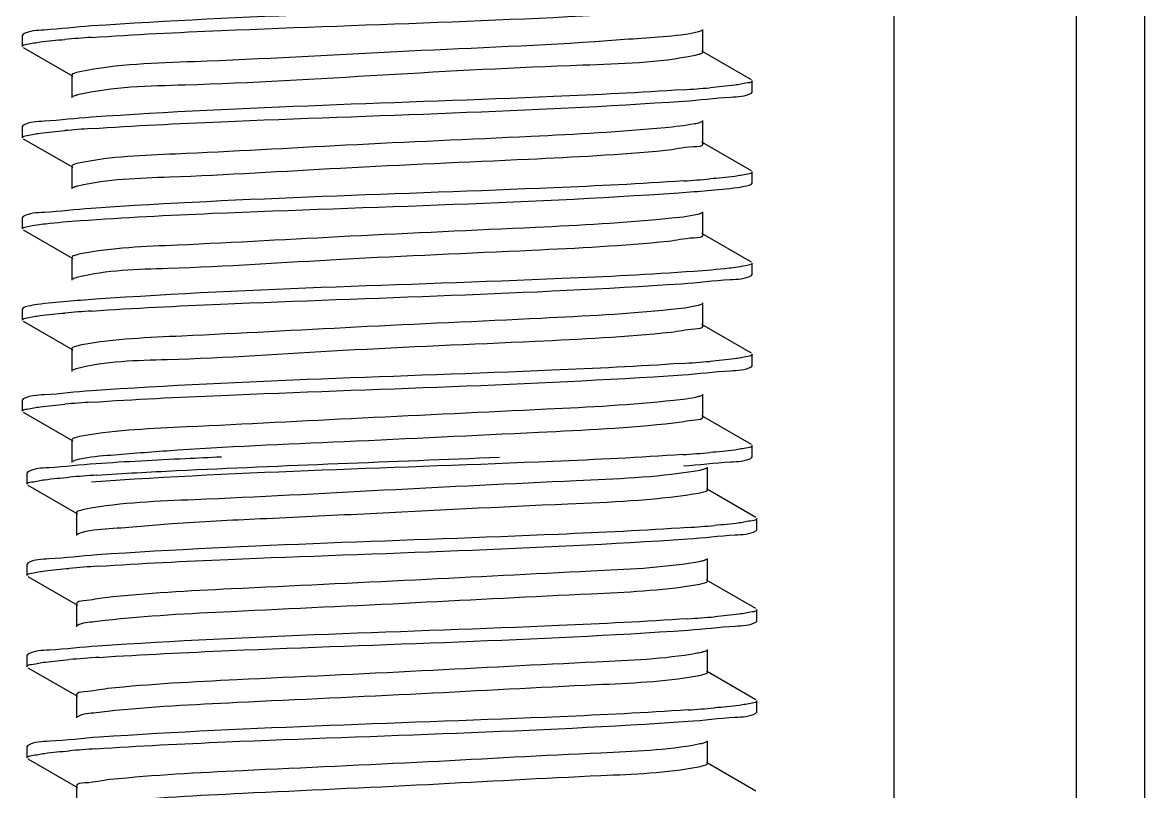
# Model space of a CAD drawing. Extents: x 1725261 to 1937680, y 860327 to 1571294.
# Drawn here: x 1825655.8 to 1825948.7, y 1252063.2 to 1252264 of the extents above; entities that cross this region are included whole.
import ezdxf

# ---------------------------------------------------------------- set-up
doc = ezdxf.new("R2010")
doc.units = 0
doc.header["$LTSCALE"] = 1000
doc.header["$MEASUREMENT"] = 0

msp = doc.modelspace()

# ---------------------------------------------------------------- linework, layer by layer
at = {"linetype": 'Continuous'}
for p, q in [((1825883.22, 1253335.18), (1825883.22, 1248594.16)), ((1825930.85, 1253335.18), (1825930.85, 1248594.16)), ((1825948.71, 1253335.18), (1825948.71, 1248594.16)), ((1825656.04, 1252260.95), (1825655.81, 1252260.69)), ((1825655.81, 1252257.71), (1825655.81, 1252260.69)), ((1825655.81, 1252257.71), (1825655.81, 1252260.69)), ((1825833.42, 1252256.22), (1825833.42, 1252262.18)), ((1825656.04, 1252257.45), (1825668.96, 1252249.97)), ((1825832.3, 1252255.6), (1825831.41, 1252255.39)), ((1825846.09, 1252249.04), (1825833.16, 1252256.53)), ((1825668.7, 1252250.27), (1825668.7, 1252244.32)), ((1825846.31, 1252245.81), (1825846.31, 1252248.78)), ((1825846.31, 1252245.81), (1825846.31, 1252248.78)), ((1825846.09, 1252245.55), (1825846.31, 1252245.81)), ((1825833.42, 1252232.41), (1825833.42, 1252238.36)), ((1825656.04, 1252237.14), (1825655.81, 1252236.88)), ((1825655.81, 1252233.9), (1825655.81, 1252236.88)), ((1825655.81, 1252233.9), (1825655.81, 1252236.88)), ((1825656.04, 1252233.64), (1825668.96, 1252226.16)), ((1825846.09, 1252225.23), (1825833.16, 1252232.71)), ((1825668.7, 1252226.46), (1825668.7, 1252220.51)), ((1825846.31, 1252221.99), (1825846.31, 1252224.97)), ((1825846.09, 1252221.73), (1825846.31, 1252221.99)), ((1825833.42, 1252208.6), (1825833.42, 1252214.55)), ((1825656.04, 1252213.32), (1825655.81, 1252213.06)), ((1825655.81, 1252210.09), (1825655.81, 1252213.06)), ((1825655.81, 1252210.09), (1825655.81, 1252213.06)), ((1825656.04, 1252209.83), (1825668.96, 1252202.34)), ((1825846.09, 1252201.42), (1825833.16, 1252208.9)), ((1825668.7, 1252202.65), (1825668.7, 1252196.69)), ((1825846.31, 1252198.18), (1825846.31, 1252201.16)), ((1825846.31, 1252198.18), (1825846.31, 1252201.16)), ((1825846.09, 1252197.92), (1825846.31, 1252198.18)), ((1825833.42, 1252184.79), (1825833.42, 1252190.74)), ((1825656.04, 1252189.51), (1825655.81, 1252189.25)), ((1825655.81, 1252186.27), (1825655.81, 1252189.25)), ((1825655.81, 1252186.27), (1825655.81, 1252189.25)), ((1825656.04, 1252186.01), (1825668.96, 1252178.53)), ((1825846.09, 1252177.61), (1825833.16, 1252185.09)), ((1825668.7, 1252178.83), (1825668.7, 1252172.88)), ((1825846.31, 1252174.37), (1825846.31, 1252177.34)), ((1825846.31, 1252174.37), (1825846.31, 1252177.34)), ((1825846.09, 1252174.11), (1825846.31, 1252174.37)), ((1825656.04, 1252165.7), (1825655.81, 1252165.44)), ((1825655.81, 1252162.46), (1825655.81, 1252165.44)), ((1825655.81, 1252162.46), (1825655.81, 1252165.44)), ((1825833.42, 1252160.97), (1825833.42, 1252166.93)), ((1825656.04, 1252162.2), (1825668.96, 1252154.72)), ((1825846.09, 1252153.79), (1825833.16, 1252161.27)), ((1825668.7, 1252155.02), (1825668.7, 1252149.07)), ((1825846.31, 1252150.56), (1825846.31, 1252153.53)), ((1825846.31, 1252150.56), (1825846.31, 1252153.53)), ((1825846.09, 1252150.29), (1825846.31, 1252150.56)), ((1825657.22, 1252146.65), (1825657, 1252146.39)), ((1825834.61, 1252141.92), (1825834.61, 1252147.87)), ((1825657, 1252143.41), (1825657, 1252146.39)), ((1825657, 1252143.41), (1825657, 1252146.39)), ((1825657.22, 1252143.15), (1825670.15, 1252135.67)), ((1825847.28, 1252134.74), (1825834.35, 1252142.22)), ((1825669.89, 1252135.97), (1825669.89, 1252130.02)), ((1825847.5, 1252131.5), (1825847.5, 1252134.48)), ((1825847.5, 1252131.5), (1825847.5, 1252134.48)), ((1825670.47, 1252130.47), (1825670.15, 1252130.32)), ((1825847.28, 1252131.24), (1825847.5, 1252131.5)), ((1825834.61, 1252118.11), (1825834.61, 1252124.06)), ((1825657.22, 1252122.83), (1825657, 1252122.57)), ((1825657, 1252119.6), (1825657, 1252122.57)), ((1825657, 1252119.6), (1825657, 1252122.57)), ((1825657.22, 1252119.34), (1825670.15, 1252111.85)), ((1825847.28, 1252110.93), (1825834.35, 1252118.41)), ((1825669.89, 1252112.16), (1825669.89, 1252106.2)), ((1825847.5, 1252107.69), (1825847.5, 1252110.67)), ((1825847.5, 1252107.69), (1825847.5, 1252110.67)), ((1825847.28, 1252107.43), (1825847.5, 1252107.69)), ((1825834.61, 1252094.3), (1825834.61, 1252100.25)), ((1825657.22, 1252099.02), (1825657, 1252098.76)), ((1825657, 1252095.78), (1825657, 1252098.76)), ((1825657, 1252095.78), (1825657, 1252098.76)), ((1825657.22, 1252095.52), (1825670.15, 1252088.04)), ((1825847.28, 1252087.12), (1825834.35, 1252094.6)), ((1825669.89, 1252088.34), (1825669.89, 1252082.39)), ((1825847.5, 1252083.88), (1825847.5, 1252086.85)), ((1825847.5, 1252083.88), (1825847.5, 1252086.85)), ((1825847.28, 1252083.62), (1825847.5, 1252083.88)), ((1825834.61, 1252070.48), (1825834.61, 1252076.44)), ((1825657.22, 1252075.21), (1825657, 1252074.95)), ((1825657, 1252071.97), (1825657, 1252074.95)), ((1825657, 1252071.97), (1825657, 1252074.95)), ((1825657.22, 1252071.71), (1825670.15, 1252064.23)), ((1825847.28, 1252063.3), (1825834.35, 1252070.78)), ((1825669.89, 1252064.53), (1825669.89, 1252058.58))]:
    msp.add_line(p, q, dxfattribs=at)
for centre, radius, start, end in [((1825701.17, 1251851.27), 409.72, 93.8311, 94.8034), ((1825800.97, 1252654.93), 409.43, 273.8314, 274.8049), ((1825701.08, 1251828.59), 408.59, 93.8387, 94.8036), ((1825801.08, 1252629.76), 408.07, 273.8418, 274.8039), ((1825701.19, 1251779.63), 409.92, 93.8298, 94.8034), ((1825800.42, 1252590.33), 416.29, 273.7844, 274.8062), ((1825701.21, 1251755.57), 410.18, 93.8281, 94.8033), ((1825800.75, 1252562.45), 412.21, 273.8119, 274.8058), ((1825702.66, 1251733.27), 413.44, 93.8035, 94.806), ((1825802.11, 1252541.32), 410.12, 273.8286, 274.8032), ((1825703.02, 1251704.93), 417.98, 93.7736, 94.806), ((1825802.14, 1252517.09), 409.71, 273.8314, 274.8033), ((1825703.45, 1251675.67), 423.44, 93.7393, 94.8049), ((1825802.25, 1252491.88), 408.3, 273.8406, 274.8036), ((1825702.26, 1251666.86), 408.39, 93.8392, 94.8043)]:
    msp.add_arc(centre, radius, start, end, dxfattribs=at)
for points, knots in [([(1825828.16, 1252270.22), (1825816.88, 1252269.45), (1825765.43, 1252266.98), (1825713.92, 1252265.78), (1825673.82, 1252263.06)], [0, 0, 0, 0, 0.219594, 1, 1, 1, 1]), ([(1825673.8, 1252260.08), (1825685.07, 1252260.85), (1825736.59, 1252263.33), (1825788.16, 1252264.52), (1825828.33, 1252267.25)], [0, 0, 0, 0, 0.219208, 1, 1, 1, 1]), ([(1825673.82, 1252263.06), (1825669.71, 1252262.78), (1825663.93, 1252261.98), (1825657.64, 1252261.87), (1825656.04, 1252260.95)], [0, 0, 0, 0, 0.690341, 1, 1, 1, 1]), ([(1825832.3, 1252261.55), (1825829.28, 1252260.71), (1825820.15, 1252260.05), (1825793.98, 1252257.99), (1825753.1, 1252256.56), (1825708.41, 1252253.75), (1825680.59, 1252253.14), (1825670.78, 1252251.12)], [0, 0, 0, 0, 0.058162, 0.168071, 0.487811, 0.814464, 1, 1, 1, 1]), ([(1825833.16, 1252261.88), (1825833.05, 1252261.81), (1825832.76, 1252261.69), (1825832.47, 1252261.6), (1825832.3, 1252261.55)], [0, 0, 0, 0, 0.42353, 1, 1, 1, 1]), ([(1825655.81, 1252257.71), (1825655.81, 1252258.15), (1825658.1, 1252258.43), (1825659.25, 1252258.75), (1825660.41, 1252258.89)], [0, 0, 0, 0, 0.271514, 1, 1, 1, 1]), ([(1825831.41, 1252255.39), (1825821.8, 1252253.37), (1825794.38, 1252252.74), (1825750.04, 1252250.28), (1825706.23, 1252247.56), (1825679.34, 1252247.24), (1825670.22, 1252245.05)], [0, 0, 0, 0, 0.182454, 0.505768, 0.82583, 1, 1, 1, 1]), ([(1825833.42, 1252256.22), (1825833.42, 1252256.08), (1825832.97, 1252255.78), (1825832.59, 1252255.68), (1825832.3, 1252255.6)], [0, 0, 0, 0, 0.319016, 1, 1, 1, 1]), ([(1825670.78, 1252251.12), (1825670.25, 1252251.02), (1825669.63, 1252250.87), (1825668.7, 1252250.5), (1825668.7, 1252250.27)], [0, 0, 0, 0, 0.705828, 1, 1, 1, 1]), ([(1825828.33, 1252246.42), (1825817.05, 1252245.65), (1825765.54, 1252243.17), (1825713.97, 1252241.98), (1825673.8, 1252239.24)], [0, 0, 0, 0, 0.219216, 1, 1, 1, 1]), ([(1825846.31, 1252248.78), (1825846.31, 1252248.35), (1825844.04, 1252248.07), (1825842.89, 1252247.75), (1825841.75, 1252247.61)], [0, 0, 0, 0, 0.271621, 1, 1, 1, 1]), ([(1825670.22, 1252245.05), (1825669.97, 1252244.99), (1825669.54, 1252244.87), (1825669.12, 1252244.71), (1825668.96, 1252244.62)], [0, 0, 0, 0, 0.592579, 1, 1, 1, 1]), ([(1825673.73, 1252236.26), (1825685.01, 1252237.03), (1825736.58, 1252239.52), (1825788.21, 1252240.7), (1825828.42, 1252243.45)], [0, 0, 0, 0, 0.219139, 1, 1, 1, 1]), ([(1825828.42, 1252243.45), (1825832.51, 1252243.72), (1825838.24, 1252244.52), (1825844.49, 1252244.63), (1825846.08, 1252245.55)], [0, 0, 0, 0, 0.690201, 1, 1, 1, 1]), ([(1825673.8, 1252239.24), (1825669.69, 1252238.96), (1825663.92, 1252238.17), (1825657.64, 1252238.06), (1825656.04, 1252237.14)], [0, 0, 0, 0, 0.690313, 1, 1, 1, 1]), ([(1825832.56, 1252237.81), (1825832.12, 1252237.67), (1825829.16, 1252237.03), (1825826.15, 1252236.74), (1825823.61, 1252236.5)], [0, 0, 0, 0, 0.153018, 1, 1, 1, 1]), ([(1825833.16, 1252238.06), (1825833.08, 1252238.02), (1825832.88, 1252237.92), (1825832.67, 1252237.85), (1825832.56, 1252237.81)], [0, 0, 0, 0, 0.437488, 1, 1, 1, 1]), ([(1825655.81, 1252233.9), (1825655.81, 1252234.33), (1825658.09, 1252234.62), (1825659.24, 1252234.93), (1825660.39, 1252235.08)], [0, 0, 0, 0, 0.271573, 1, 1, 1, 1]), ([(1825823.61, 1252236.5), (1825811.96, 1252235.36), (1825784.15, 1252233.93), (1825741.48, 1252232.11), (1825702.32, 1252229.76), (1825679.02, 1252228.98), (1825670.86, 1252227.33)], [0, 0, 0, 0, 0.229419, 0.545629, 0.836777, 1, 1, 1, 1]), ([(1825833.42, 1252232.41), (1825833.42, 1252231.53), (1825828.35, 1252231.54), (1825826.06, 1252230.78), (1825823.61, 1252230.54)], [0, 0, 0, 0, 0.264916, 1, 1, 1, 1]), ([(1825823.61, 1252230.54), (1825811.75, 1252229.39), (1825783.48, 1252227.94), (1825740.28, 1252226.16), (1825701.18, 1252223.6), (1825678.06, 1252223.1), (1825670.27, 1252221.25)], [0, 0, 0, 0, 0.2326, 0.552547, 0.843546, 1, 1, 1, 1]), ([(1825670.86, 1252227.33), (1825670.31, 1252227.22), (1825669.67, 1252227.07), (1825668.7, 1252226.69), (1825668.7, 1252226.46)], [0, 0, 0, 0, 0.7068, 1, 1, 1, 1]), ([(1825828.42, 1252222.61), (1825817.14, 1252221.84), (1825765.58, 1252219.36), (1825713.95, 1252218.17), (1825673.73, 1252215.43)], [0, 0, 0, 0, 0.219057, 1, 1, 1, 1]), ([(1825846.31, 1252224.97), (1825846.31, 1252224.54), (1825844.04, 1252224.25), (1825842.89, 1252223.94), (1825841.75, 1252223.79)], [0, 0, 0, 0, 0.27162, 1, 1, 1, 1]), ([(1825670.27, 1252221.25), (1825670, 1252221.18), (1825669.56, 1252221.06), (1825669.12, 1252220.9), (1825668.96, 1252220.81)], [0, 0, 0, 0, 0.593817, 1, 1, 1, 1]), ([(1825670.94, 1252212.25), (1825682.41, 1252213.1), (1825735.8, 1252215.7), (1825789.27, 1252216.75), (1825831.1, 1252219.82)], [0, 0, 0, 0, 0.215175, 1, 1, 1, 1]), ([(1825831.1, 1252219.82), (1825832.27, 1252219.91), (1825836.05, 1252220.2), (1825839.83, 1252220.54), (1825842.43, 1252220.91)], [0, 0, 0, 0, 0.307408, 1, 1, 1, 1]), ([(1825842.43, 1252220.91), (1825843.22, 1252221.02), (1825844.45, 1252221.23), (1825845.7, 1252221.51), (1825846.08, 1252221.73)], [0, 0, 0, 0, 0.643328, 1, 1, 1, 1]), ([(1825673.73, 1252215.43), (1825669.63, 1252215.15), (1825663.89, 1252214.35), (1825657.63, 1252214.24), (1825656.04, 1252213.32)], [0, 0, 0, 0, 0.690243, 1, 1, 1, 1]), ([(1825833.16, 1252214.25), (1825832.84, 1252214.07), (1825829.93, 1252213.27), (1825826.97, 1252213.02), (1825824.38, 1252212.76)], [0, 0, 0, 0, 0.123706, 1, 1, 1, 1]), ([(1825655.81, 1252210.09), (1825655.81, 1252210.46), (1825657.7, 1252210.78), (1825658.7, 1252211.03), (1825659.67, 1252211.17)], [0, 0, 0, 0, 0.274517, 1, 1, 1, 1]), ([(1825659.67, 1252211.17), (1825660.38, 1252211.27), (1825664.13, 1252211.73), (1825667.9, 1252212.03), (1825670.94, 1252212.25)], [0, 0, 0, 0, 0.191294, 1, 1, 1, 1]), ([(1825824.38, 1252212.76), (1825812.87, 1252211.6), (1825785.15, 1252210.18), (1825742.41, 1252208.33), (1825702.87, 1252205.99), (1825679.27, 1252205.18), (1825670.95, 1252203.53)], [0, 0, 0, 0, 0.225655, 0.541544, 0.834585, 1, 1, 1, 1]), ([(1825833.42, 1252208.6), (1825833.42, 1252207.78), (1825828.76, 1252207.72), (1825826.64, 1252207.03), (1825824.38, 1252206.81)], [0, 0, 0, 0, 0.265544, 1, 1, 1, 1]), ([(1825824.38, 1252206.81), (1825812.55, 1252205.61), (1825784.1, 1252204.16), (1825740.52, 1252202.39), (1825701.1, 1252199.69), (1825677.77, 1252199.36), (1825670.05, 1252197.38)], [0, 0, 0, 0, 0.230626, 0.552451, 0.845297, 1, 1, 1, 1]), ([(1825670.95, 1252203.53), (1825670.38, 1252203.42), (1825669.72, 1252203.27), (1825668.7, 1252202.89), (1825668.7, 1252202.65)], [0, 0, 0, 0, 0.707997, 1, 1, 1, 1]), ([(1825842.43, 1252200.07), (1825841.71, 1252199.97), (1825837.94, 1252199.51), (1825834.16, 1252199.21), (1825831.1, 1252198.99)], [0, 0, 0, 0, 0.191405, 1, 1, 1, 1]), ([(1825846.31, 1252201.16), (1825846.31, 1252200.78), (1825844.41, 1252200.47), (1825843.4, 1252200.21), (1825842.43, 1252200.07)], [0, 0, 0, 0, 0.27438, 1, 1, 1, 1]), ([(1825670.05, 1252197.38), (1825669.83, 1252197.32), (1825669.46, 1252197.22), (1825669.1, 1252197.07), (1825668.96, 1252196.99)], [0, 0, 0, 0, 0.585637, 1, 1, 1, 1]), ([(1825831.1, 1252198.99), (1825819.62, 1252198.14), (1825766.23, 1252195.54), (1825712.76, 1252194.49), (1825670.94, 1252191.42)], [0, 0, 0, 0, 0.215463, 1, 1, 1, 1]), ([(1825827.9, 1252195.78), (1825832.11, 1252196.07), (1825838.01, 1252196.89), (1825844.45, 1252196.98), (1825846.08, 1252197.92)], [0, 0, 0, 0, 0.69075, 1, 1, 1, 1]), ([(1825673.81, 1252188.64), (1825685.03, 1252189.41), (1825736.4, 1252191.88), (1825787.82, 1252193.09), (1825827.9, 1252195.78)], [0, 0, 0, 0, 0.218807, 1, 1, 1, 1]), ([(1825670.94, 1252191.42), (1825669.79, 1252191.33), (1825666.02, 1252191.04), (1825662.26, 1252190.7), (1825659.67, 1252190.33)], [0, 0, 0, 0, 0.307527, 1, 1, 1, 1]), ([(1825833.16, 1252190.44), (1825832.87, 1252190.27), (1825830.2, 1252189.51), (1825827.49, 1252189.27), (1825825.12, 1252189.02)], [0, 0, 0, 0, 0.125952, 1, 1, 1, 1]), ([(1825655.81, 1252186.27), (1825655.81, 1252186.71), (1825658.1, 1252186.99), (1825659.26, 1252187.31), (1825660.41, 1252187.46)], [0, 0, 0, 0, 0.271502, 1, 1, 1, 1]), ([(1825659.67, 1252190.33), (1825658.88, 1252190.22), (1825657.66, 1252190.01), (1825656.42, 1252189.73), (1825656.04, 1252189.51)], [0, 0, 0, 0, 0.64305, 1, 1, 1, 1]), ([(1825825.12, 1252189.02), (1825813.85, 1252187.84), (1825786.39, 1252186.44), (1825743.81, 1252184.55), (1825703.9, 1252182.29), (1825679.92, 1252181.37), (1825671.32, 1252179.79)], [0, 0, 0, 0, 0.220681, 0.534812, 0.829794, 1, 1, 1, 1]), ([(1825833.42, 1252184.79), (1825833.43, 1252184.03), (1825829.16, 1252183.9), (1825827.19, 1252183.29), (1825825.12, 1252183.07)], [0, 0, 0, 0, 0.266345, 1, 1, 1, 1]), ([(1825825.12, 1252183.07), (1825813.34, 1252181.83), (1825784.75, 1252180.38), (1825740.83, 1252178.63), (1825701.11, 1252175.78), (1825677.55, 1252175.62), (1825669.87, 1252173.52)], [0, 0, 0, 0, 0.228367, 0.551843, 0.846598, 1, 1, 1, 1]), ([(1825671.32, 1252179.79), (1825670.66, 1252179.67), (1825669.91, 1252179.5), (1825668.7, 1252179.1), (1825668.7, 1252178.83)], [0, 0, 0, 0, 0.71244, 1, 1, 1, 1]), ([(1825846.31, 1252177.34), (1825846.31, 1252176.91), (1825844.01, 1252176.63), (1825842.85, 1252176.31), (1825841.69, 1252176.16)], [0, 0, 0, 0, 0.271396, 1, 1, 1, 1]), ([(1825669.87, 1252173.52), (1825669.69, 1252173.47), (1825669.38, 1252173.38), (1825669.08, 1252173.25), (1825668.96, 1252173.18)], [0, 0, 0, 0, 0.578205, 1, 1, 1, 1]), ([(1825827.9, 1252174.95), (1825816.6, 1252174.19), (1825765.24, 1252171.72), (1825713.81, 1252170.53), (1825673.81, 1252167.81)], [0, 0, 0, 0, 0.220215, 1, 1, 1, 1]), ([(1825828.15, 1252171.99), (1825832.3, 1252172.27), (1825838.12, 1252173.08), (1825844.47, 1252173.18), (1825846.08, 1252174.11)], [0, 0, 0, 0, 0.690494, 1, 1, 1, 1]), ([(1825673.82, 1252164.83), (1825685.08, 1252165.6), (1825736.52, 1252168.07), (1825788.03, 1252169.27), (1825828.15, 1252171.99)], [0, 0, 0, 0, 0.219095, 1, 1, 1, 1]), ([(1825673.81, 1252167.81), (1825669.7, 1252167.53), (1825663.93, 1252166.73), (1825657.64, 1252166.62), (1825656.04, 1252165.7)], [0, 0, 0, 0, 0.690325, 1, 1, 1, 1]), ([(1825825.83, 1252165.29), (1825814.8, 1252164.08), (1825787.66, 1252162.7), (1825745.26, 1252160.78), (1825705.01, 1252158.58), (1825680.64, 1252157.57), (1825671.75, 1252156.06)], [0, 0, 0, 0, 0.215579, 0.527777, 0.824697, 1, 1, 1, 1]), ([(1825833.16, 1252166.62), (1825832.89, 1252166.46), (1825830.47, 1252165.75), (1825827.99, 1252165.52), (1825825.83, 1252165.29)], [0, 0, 0, 0, 0.128341, 1, 1, 1, 1]), ([(1825655.81, 1252162.46), (1825655.81, 1252162.9), (1825658.1, 1252163.18), (1825659.26, 1252163.49), (1825660.41, 1252163.64)], [0, 0, 0, 0, 0.27149, 1, 1, 1, 1]), ([(1825825.83, 1252159.33), (1825814.12, 1252158.05), (1825785.41, 1252156.68), (1825741.31, 1252154.49), (1825703.66, 1252152.98), (1825680.39, 1252151.07), (1825672.38, 1252150.44), (1825669.74, 1252149.67)], [0, 0, 0, 0, 0.225842, 0.550753, 0.847452, 0.947141, 1, 1, 1, 1]), ([(1825833.42, 1252160.97), (1825833.43, 1252160.28), (1825829.54, 1252160.1), (1825827.73, 1252159.54), (1825825.83, 1252159.33)], [0, 0, 0, 0, 0.267239, 1, 1, 1, 1]), ([(1825671.75, 1252156.06), (1825670.98, 1252155.92), (1825670.14, 1252155.72), (1825668.7, 1252155.33), (1825668.7, 1252155.02)], [0, 0, 0, 0, 0.716487, 1, 1, 1, 1]), ([(1825846.31, 1252153.53), (1825846.31, 1252153.1), (1825844.03, 1252152.81), (1825842.88, 1252152.5), (1825841.73, 1252152.35)], [0, 0, 0, 0, 0.271545, 1, 1, 1, 1]), ([(1825669.74, 1252149.67), (1825669.59, 1252149.62), (1825669.32, 1252149.54), (1825669.07, 1252149.43), (1825668.96, 1252149.37)], [0, 0, 0, 0, 0.571482, 1, 1, 1, 1]), ([(1825828.15, 1252151.15), (1825816.87, 1252150.39), (1825765.43, 1252147.91), (1825713.92, 1252146.72), (1825673.82, 1252143.99)], [0, 0, 0, 0, 0.21961, 1, 1, 1, 1]), ([(1825707.74, 1252150.5), (1825704.62, 1252150.36), (1825693.72, 1252149.85), (1825682.81, 1252149.29), (1825675.04, 1252148.76)], [0, 0, 0, 0, 0.285814, 1, 1, 1, 1]), ([(1825675.23, 1252145.79), (1825682.16, 1252146.26), (1825717.19, 1252148.11), (1825752.25, 1252149.33), (1825780.36, 1252150.5)], [0, 0, 0, 0, 0.197909, 1, 1, 1, 1]), ([(1825828.32, 1252148.19), (1825832.44, 1252148.47), (1825838.2, 1252149.27), (1825844.48, 1252149.37), (1825846.08, 1252150.29)], [0, 0, 0, 0, 0.690311, 1, 1, 1, 1]), ([(1825675.04, 1252148.76), (1825670.91, 1252148.48), (1825665.13, 1252147.68), (1825658.83, 1252147.57), (1825657.23, 1252146.65)], [0, 0, 0, 0, 0.69038, 1, 1, 1, 1]), ([(1825830.98, 1252146.74), (1825820.85, 1252145.16), (1825793.81, 1252144.05), (1825750.42, 1252141.89), (1825707.82, 1252139.51), (1825681.73, 1252138.66), (1825672.39, 1252136.9)], [0, 0, 0, 0, 0.193419, 0.509669, 0.820525, 1, 1, 1, 1]), ([(1825834.35, 1252147.57), (1825833.98, 1252147.36), (1825832.84, 1252147.07), (1825831.7, 1252146.86), (1825830.98, 1252146.74)], [0, 0, 0, 0, 0.365805, 1, 1, 1, 1]), ([(1825657, 1252143.41), (1825657, 1252143.84), (1825659.28, 1252144.13), (1825660.44, 1252144.44), (1825661.59, 1252144.59)], [0, 0, 0, 0, 0.271503, 1, 1, 1, 1]), ([(1825830.98, 1252140.79), (1825820.14, 1252139.09), (1825791.33, 1252138.02), (1825753.66, 1252136.03), (1825719.24, 1252134.4), (1825697.02, 1252133.36), (1825681.33, 1252131.87), (1825672.98, 1252131.44), (1825670.47, 1252130.47)], [0, 0, 0, 0, 0.204493, 0.536108, 0.703957, 0.847329, 0.949842, 1, 1, 1, 1]), ([(1825834.61, 1252141.92), (1825834.61, 1252141.56), (1825832.87, 1252141.17), (1825831.89, 1252140.93), (1825830.98, 1252140.79)], [0, 0, 0, 0, 0.279396, 1, 1, 1, 1]), ([(1825672.39, 1252136.9), (1825671.76, 1252136.79), (1825671.04, 1252136.62), (1825669.89, 1252136.23), (1825669.89, 1252135.97)], [0, 0, 0, 0, 0.711689, 1, 1, 1, 1]), ([(1825829.49, 1252132.11), (1825818.24, 1252131.35), (1825766.82, 1252128.87), (1825715.34, 1252127.67), (1825675.23, 1252124.96)], [0, 0, 0, 0, 0.219009, 1, 1, 1, 1]), ([(1825847.5, 1252134.48), (1825847.5, 1252134.05), (1825845.21, 1252133.76), (1825844.05, 1252133.45), (1825842.9, 1252133.3)], [0, 0, 0, 0, 0.271487, 1, 1, 1, 1]), ([(1825675.51, 1252122), (1825686.82, 1252122.76), (1825738.15, 1252125.22), (1825789.55, 1252126.42), (1825829.52, 1252129.14)], [0, 0, 0, 0, 0.220461, 1, 1, 1, 1]), ([(1825829.52, 1252129.14), (1825833.63, 1252129.42), (1825839.39, 1252130.21), (1825845.67, 1252130.32), (1825847.27, 1252131.24)], [0, 0, 0, 0, 0.690295, 1, 1, 1, 1]), ([(1825675.23, 1252124.96), (1825671.06, 1252124.68), (1825665.22, 1252123.87), (1825658.85, 1252123.77), (1825657.23, 1252122.83)], [0, 0, 0, 0, 0.690587, 1, 1, 1, 1]), ([(1825834.35, 1252123.76), (1825834.03, 1252123.57), (1825833.04, 1252123.3), (1825832.07, 1252123.11), (1825831.45, 1252123.01)], [0, 0, 0, 0, 0.371889, 1, 1, 1, 1]), ([(1825657, 1252119.6), (1825657, 1252120.03), (1825659.31, 1252120.32), (1825660.48, 1252120.64), (1825661.64, 1252120.79)], [0, 0, 0, 0, 0.271316, 1, 1, 1, 1]), ([(1825831.45, 1252123.01), (1825822.48, 1252121.51), (1825798.03, 1252120.48), (1825757.69, 1252118.29), (1825715.34, 1252116.36), (1825688.28, 1252114.99), (1825677.31, 1252113.78)], [0, 0, 0, 0, 0.176567, 0.473968, 0.785687, 1, 1, 1, 1]), ([(1825834.61, 1252118.11), (1825834.61, 1252117.79), (1825833.11, 1252117.39), (1825832.24, 1252117.19), (1825831.45, 1252117.05)], [0, 0, 0, 0, 0.282619, 1, 1, 1, 1]), ([(1825831.45, 1252117.05), (1825822.48, 1252115.55), (1825798.03, 1252114.53), (1825757.69, 1252112.33), (1825715.34, 1252110.41), (1825688.28, 1252109.04), (1825677.31, 1252107.82)], [0, 0, 0, 0, 0.176567, 0.473968, 0.785687, 1, 1, 1, 1]), ([(1825677.31, 1252113.78), (1825675.46, 1252113.57), (1825673.67, 1252113.03), (1825669.88, 1252112.84), (1825669.89, 1252112.16)], [0, 0, 0, 0, 0.732504, 1, 1, 1, 1]), ([(1825847.5, 1252110.67), (1825847.5, 1252110.23), (1825845.21, 1252109.95), (1825844.06, 1252109.63), (1825842.9, 1252109.48)], [0, 0, 0, 0, 0.271508, 1, 1, 1, 1]), ([(1825677.31, 1252107.82), (1825676.41, 1252107.72), (1825674.04, 1252107.36), (1825671.47, 1252107.27), (1825670.15, 1252106.5)], [0, 0, 0, 0, 0.371135, 1, 1, 1, 1]), ([(1825829.52, 1252108.3), (1825818.3, 1252107.54), (1825766.97, 1252105.06), (1825715.57, 1252103.85), (1825675.51, 1252101.16)], [0, 0, 0, 0, 0.218674, 1, 1, 1, 1]), ([(1825829.6, 1252105.33), (1825833.69, 1252105.61), (1825839.43, 1252106.4), (1825845.68, 1252106.51), (1825847.27, 1252107.43)], [0, 0, 0, 0, 0.690211, 1, 1, 1, 1]), ([(1825675.84, 1252098.21), (1825687.17, 1252098.96), (1825738.42, 1252101.42), (1825789.74, 1252102.61), (1825829.6, 1252105.33)], [0, 0, 0, 0, 0.22129, 1, 1, 1, 1]), ([(1825675.51, 1252101.16), (1825671.28, 1252100.88), (1825665.34, 1252100.06), (1825658.87, 1252099.97), (1825657.23, 1252099.02)], [0, 0, 0, 0, 0.690864, 1, 1, 1, 1]), ([(1825834.35, 1252099.95), (1825834.07, 1252099.79), (1825833.24, 1252099.54), (1825832.41, 1252099.37), (1825831.89, 1252099.27)], [0, 0, 0, 0, 0.378691, 1, 1, 1, 1]), ([(1825657, 1252095.78), (1825657, 1252096.23), (1825659.35, 1252096.51), (1825660.53, 1252096.83), (1825661.72, 1252096.98)], [0, 0, 0, 0, 0.271062, 1, 1, 1, 1]), ([(1825831.89, 1252099.27), (1825823.21, 1252097.71), (1825799.14, 1252096.77), (1825759.14, 1252094.52), (1825716.6, 1252092.62), (1825689.23, 1252091.23), (1825678.01, 1252090.04)], [0, 0, 0, 0, 0.171474, 0.466939, 0.780589, 1, 1, 1, 1]), ([(1825834.61, 1252094.3), (1825834.61, 1252094.02), (1825833.34, 1252093.62), (1825832.57, 1252093.44), (1825831.89, 1252093.32)], [0, 0, 0, 0, 0.286481, 1, 1, 1, 1]), ([(1825831.89, 1252093.32), (1825823.21, 1252091.75), (1825799.14, 1252090.82), (1825759.14, 1252088.56), (1825716.6, 1252086.67), (1825689.23, 1252085.28), (1825678.01, 1252084.09)], [0, 0, 0, 0, 0.171474, 0.466939, 0.780589, 1, 1, 1, 1]), ([(1825678.01, 1252090.04), (1825675.98, 1252089.82), (1825674.05, 1252089.22), (1825669.88, 1252089.08), (1825669.89, 1252088.34)], [0, 0, 0, 0, 0.733441, 1, 1, 1, 1]), ([(1825847.5, 1252086.85), (1825847.5, 1252086.42), (1825845.23, 1252086.14), (1825844.07, 1252085.82), (1825842.93, 1252085.68)], [0, 0, 0, 0, 0.271591, 1, 1, 1, 1]), ([(1825678.01, 1252084.09), (1825677.02, 1252083.98), (1825674.42, 1252083.6), (1825671.59, 1252083.53), (1825670.15, 1252082.69)], [0, 0, 0, 0, 0.373237, 1, 1, 1, 1]), ([(1825829.6, 1252084.49), (1825818.43, 1252083.73), (1825767.18, 1252081.26), (1825715.86, 1252080.04), (1825675.84, 1252077.37)], [0, 0, 0, 0, 0.218156, 1, 1, 1, 1]), ([(1825829.57, 1252081.51), (1825833.66, 1252081.79), (1825839.41, 1252082.59), (1825845.67, 1252082.7), (1825847.27, 1252083.62)], [0, 0, 0, 0, 0.690244, 1, 1, 1, 1]), ([(1825674.91, 1252074.33), (1825686.19, 1252075.1), (1825737.74, 1252077.59), (1825789.36, 1252078.78), (1825829.57, 1252081.51)], [0, 0, 0, 0, 0.219098, 1, 1, 1, 1]), ([(1825675.84, 1252077.37), (1825671.52, 1252077.09), (1825665.49, 1252076.25), (1825658.9, 1252076.17), (1825657.23, 1252075.21)], [0, 0, 0, 0, 0.691174, 1, 1, 1, 1]), ([(1825832.29, 1252075.53), (1825823.92, 1252073.9), (1825800.23, 1252073.07), (1825760.6, 1252070.74), (1825717.87, 1252068.89), (1825690.2, 1252067.47), (1825678.75, 1252066.3)], [0, 0, 0, 0, 0.166363, 0.459884, 0.775471, 1, 1, 1, 1]), ([(1825834.35, 1252076.14), (1825834.11, 1252076), (1825833.42, 1252075.77), (1825832.72, 1252075.62), (1825832.29, 1252075.53)], [0, 0, 0, 0, 0.386332, 1, 1, 1, 1]), ([(1825657, 1252071.97), (1825657, 1252072.4), (1825659.27, 1252072.69), (1825660.41, 1252073), (1825661.56, 1252073.15)], [0, 0, 0, 0, 0.27163, 1, 1, 1, 1]), ([(1825834.61, 1252070.48), (1825834.61, 1252070.24), (1825833.56, 1252069.85), (1825832.88, 1252069.7), (1825832.29, 1252069.58)], [0, 0, 0, 0, 0.291155, 1, 1, 1, 1]), ([(1825832.29, 1252069.58), (1825823.92, 1252067.95), (1825800.23, 1252067.12), (1825760.6, 1252064.79), (1825717.87, 1252062.93), (1825690.2, 1252061.52), (1825678.75, 1252060.35)], [0, 0, 0, 0, 0.166363, 0.459884, 0.775471, 1, 1, 1, 1]), ([(1825678.75, 1252066.3), (1825676.53, 1252066.08), (1825674.45, 1252065.41), (1825669.89, 1252065.33), (1825669.89, 1252064.53)], [0, 0, 0, 0, 0.734279, 1, 1, 1, 1])]:
    msp.add_open_spline(points, degree=3, knots=knots, dxfattribs=at)
for points in [[(1825660.41, 1252258.89), (1825662.55, 1252259.17), (1825664.71, 1252259.37), (1825666.86, 1252259.56)], [(1825841.75, 1252247.61), (1825839.6, 1252247.32), (1825837.43, 1252247.12), (1825835.27, 1252246.94)], [(1825660.39, 1252235.08), (1825662.54, 1252235.36), (1825664.7, 1252235.56), (1825666.87, 1252235.74)], [(1825841.75, 1252223.79), (1825839.59, 1252223.51), (1825837.42, 1252223.31), (1825835.25, 1252223.13)], [(1825660.41, 1252187.46), (1825662.55, 1252187.74), (1825664.71, 1252187.93), (1825666.86, 1252188.12)], [(1825841.69, 1252176.16), (1825839.57, 1252175.88), (1825837.44, 1252175.69), (1825835.3, 1252175.5)], [(1825660.41, 1252163.64), (1825662.56, 1252163.92), (1825664.71, 1252164.12), (1825666.86, 1252164.31)], [(1825841.73, 1252152.35), (1825839.59, 1252152.07), (1825837.44, 1252151.87), (1825835.28, 1252151.69)], [(1825661.59, 1252144.59), (1825663.73, 1252144.87), (1825665.87, 1252145.07), (1825668.02, 1252145.25)], [(1825842.9, 1252133.3), (1825840.75, 1252133.02), (1825838.6, 1252132.82), (1825836.45, 1252132.64)], [(1825661.64, 1252120.79), (1825663.76, 1252121.06), (1825665.88, 1252121.26), (1825668, 1252121.44)], [(1825842.9, 1252109.48), (1825840.76, 1252109.21), (1825838.6, 1252109.01), (1825836.45, 1252108.82)], [(1825661.72, 1252096.98), (1825663.8, 1252097.25), (1825665.89, 1252097.44), (1825667.98, 1252097.62)], [(1825842.93, 1252085.68), (1825840.77, 1252085.4), (1825838.61, 1252085.19), (1825836.44, 1252085.01)], [(1825661.56, 1252073.15), (1825663.72, 1252073.43), (1825665.88, 1252073.63), (1825668.05, 1252073.82)]]:
    msp.add_open_spline(points, degree=3, dxfattribs=at)

doc.saveas('drawing.dxf')
